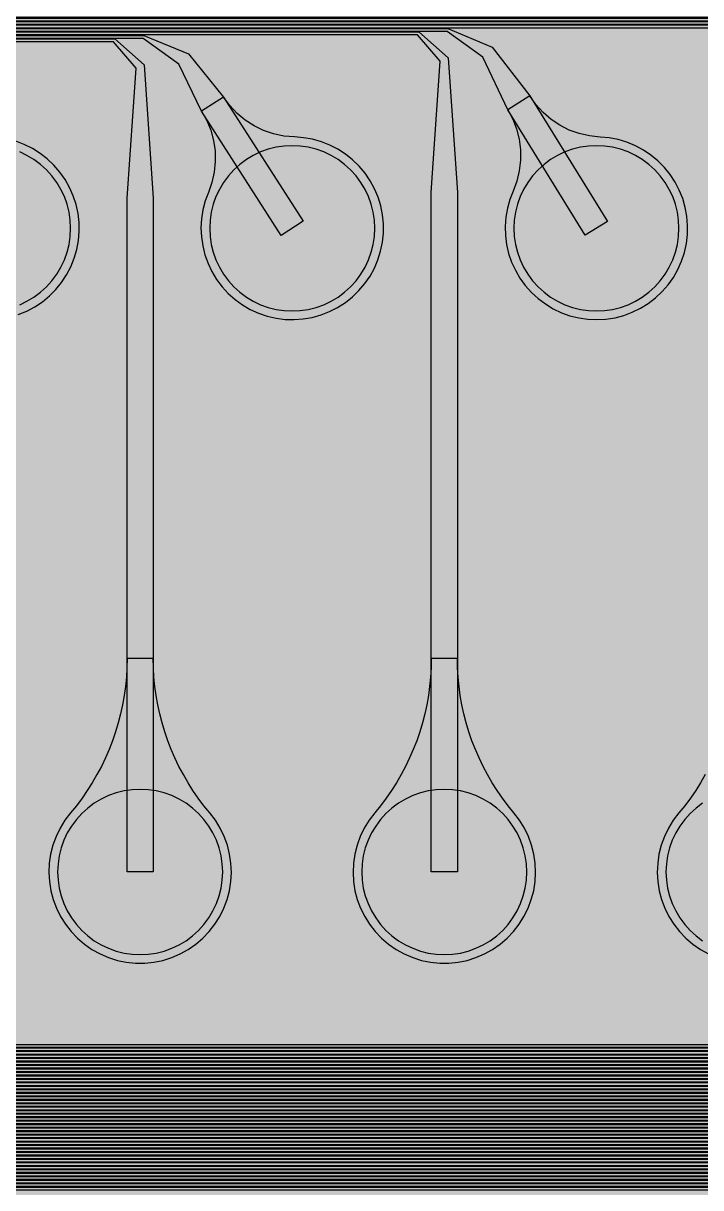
# Model space of a CAD drawing. Header units: metres. Extents: x -7231 to 10969, y -37556 to 1873.
# Drawn here: x -1178 to -398, y -33144 to -31805 of the extents above; entities that cross this region are included whole.
import ezdxf

# ---------------------------------------------------------------- set-up
doc = ezdxf.new("R2010")
doc.units = ezdxf.units.M
for name, color, linetype in [('Metal1', 4, 'CONTINUOUS'), ('Metal2', 3, 'CONTINUOUS'), ('Polyimide', 7, 'CONTINUOUS'), ('Polyimide_Negative', 5, 'CONTINUOUS')]:
    doc.layers.add(name, color=color, linetype=linetype)

msp = doc.modelspace()

# ---------------------------------------------------------------- hatches: boundary and pattern name
at = {"layer": 'Polyimide'}
msp.add_hatch(color=7, dxfattribs=at).paths.add_polyline_path([(4065.7, -468), (4066.7, -502), (4068.5, -536), (4071.4, -570), (4075.5, -604), (4081, -638), (4088, -672), (4096.5, -706), (4106.6, -740), (4118.3, -774), (4131.6, -808), (4146.5, -842), (4162.9, -876), (4180.7, -910), (4199.8, -944), (4220.2, -978), (4241.7, -1012), (4264.2, -1046), (4287.5, -1080), (4311.5, -1114), (4336, -1148), (4360.9, -1182), (4385.9, -1216), (4410.9, -1250), (4435.7, -1284), (4460.2, -1318), (4484.2, -1352), (4507.5, -1385.9), (4530, -1419.9), (4551.5, -1453.9), (4571.9, -1487.9), (4591.1, -1521.9), (4608.9, -1555.9), (4625.3, -1589.9), (4640.1, -1623.9), (4653.4, -1657.9), (4665.1, -1691.9), (4675.2, -1725.9), (4683.7, -1759.9), (4690.7, -1793.9), (4696.2, -1827.9), (4700.3, -1861.9), (4703.2, -1895.9), (4705.1, -1929.9), (4706.1, -1963.9), (4706.4, -1997.9), (4706.5, -2031.9), (4706.5, -4793), (4710, -4838.4), (4720.2, -4882.7), (4737.1, -4925), (4760.1, -4964.2), (4788.9, -4999.5), (4822.6, -5030), (4860.5, -5055.1), (4901.8, -5074.2), (4901.8, -5074.2), (4970.7, -5105.2), (5034.7, -5145.3), (5092.8, -5193.5), (5143.8, -5249.2), (5186.9, -5311.2), (5221.2, -5378.4), (5246.2, -5449.7), (5261.4, -5523.7), (5266.5, -5599), (5261.4, -5674.3), (5246.2, -5748.3), (5221.2, -5819.6), (5186.9, -5886.8), (5143.8, -5948.8), (5092.8, -6004.5), (5034.7, -6052.7), (4970.7, -6092.8), (4901.8, -6123.8), (4860.5, -6142.9), (4822.6, -6168), (4788.9, -6198.5), (4760.1, -6233.8), (4737.1, -6273), (4720.2, -6315.3), (4710, -6359.6), (4706.5, -6405), (4706.5, -9221.5), (4710, -9266.9), (4720.2, -9311.2), (4737.1, -9353.5), (4760.1, -9392.7), (4788.9, -9428), (4822.6, -9458.5), (4860.5, -9483.6), (4901.8, -9502.7), (4970.7, -9533.7), (5034.7, -9573.8), (5092.8, -9622), (5143.8, -9677.7), (5186.9, -9739.7), (5221.2, -9806.9), (5246.2, -9878.2), (5261.4, -9952.2), (5266.5, -10027.5), (5261.4, -10102.8), (5246.2, -10176.8), (5221.2, -10248.1), (5186.9, -10315.3), (5143.8, -10377.3), (5092.8, -10433), (5034.7, -10481.2), (4970.7, -10521.3), (4901.8, -10552.3), (4860.5, -10571.4), (4822.6, -10596.5), (4788.9, -10627), (4760.1, -10662.3), (4737.1, -10701.5), (4720.2, -10743.8), (4710, -10788.1), (4706.5, -10833.5), (4706.5, -13650), (4710, -13695.4), (4720.2, -13739.7), (4737.1, -13782), (4760.1, -13821.2), (4788.9, -13856.5), (4822.6, -13887), (4860.5, -13912.1), (4901.8, -13931.2), (4970.7, -13962.2), (5034.7, -14002.2), (5092.8, -14050.5), (5143.8, -14106.2), (5186.9, -14168.2), (5221.2, -14235.4), (5246.2, -14306.7), (5261.4, -14380.7), (5266.5, -14456), (5261.4, -14531.3), (5246.2, -14605.3), (5221.2, -14676.5), (5186.9, -14743.8), (5143.8, -14805.8), (5092.8, -14861.5), (5034.7, -14909.7), (4970.7, -14949.8), (4901.8, -14980.8), (4860.5, -14999.9), (4822.6, -15025), (4788.9, -15055.5), (4760.1, -15090.8), (4737.1, -15130), (4720.2, -15172.3), (4710, -15216.6), (4706.5, -15262), (4706.5, -15456), (4720.9, -15750), (4764.1, -16041.3), (4835.7, -16326.8), (4934.9, -16604), (5060.7, -16870.2), (5212.1, -17122.7), (5387.5, -17359.2), (5585.2, -17577.3), (5803.3, -17775), (6039.8, -17950.4), (6292.3, -18101.8), (6558.4, -18227.6), (6835.6, -18326.8), (7121.2, -18398.3), (7412.4, -18441.5), (7706.5, -18456), (9969, -18456), (10047.4, -18459.8), (10125.1, -18471.4), (10201.2, -18490.4), (10275.2, -18516.9), (10346.1, -18550.5), (10413.5, -18590.8), (10476.5, -18637.6), (10534.7, -18690.3), (10587.4, -18748.5), (10634.2, -18811.5), (10674.5, -18878.9), (10708.1, -18949.8), (10734.6, -19023.8), (10753.6, -19099.9), (10765.2, -19177.6), (10769, -19256), (10769, -20895.8), (10730.2, -20951.4), (10694.6, -21009.1), (10662.2, -21068.6), (10633.2, -21129.9), (10607.6, -21192.7), (10585.5, -21256.7), (10566.9, -21322), (10552, -21388.1), (10540.8, -21455), (10533.4, -21522.3), (10529.6, -21590), (10529.6, -21657.8), (10533.4, -21725.5), (10540.8, -21792.9), (10552, -21859.7), (10566.9, -21925.9), (10585.5, -21991.1), (10607.6, -22055.2), (10633.2, -22117.9), (10662.2, -22179.2), (10694.6, -22238.7), (10730.2, -22296.4), (10769, -22352), (10769, -32454.2), (10728.7, -32510.5), (10691.7, -32568.9), (10658, -32629.3), (10627.8, -32691.6), (10601.2, -32755.4), (10578.2, -32820.7), (10558.9, -32887.1), (10543.4, -32954.5), (10531.8, -33022.7), (10524, -33091.4), (10520.1, -33160.5), (10520.1, -33229.7), (10524, -33298.8), (10531.8, -33367.5), (10543.4, -33435.7), (10558.9, -33503.1), (10578.2, -33569.5), (10601.2, -33634.8), (10627.8, -33698.6), (10658, -33760.8), (10691.7, -33821.3), (10728.7, -33879.7), (10769, -33936), (10769, -36556), (10765.2, -36634.4), (10753.6, -36712.1), (10734.6, -36788.2), (10708.1, -36862.1), (10674.5, -36933.1), (10634.2, -37000.5), (10587.4, -37063.5), (10534.7, -37121.7), (10476.5, -37174.4), (10413.5, -37221.2), (10346.1, -37261.5), (10275.2, -37295.1), (10201.2, -37321.6), (10125.1, -37340.6), (10047.4, -37352.1), (9969, -37356), (-6231, -37356), (-6309.4, -37352.1), (-6387.1, -37340.6), (-6463.2, -37321.6), (-6537.2, -37295.1), (-6608.1, -37261.5), (-6675.5, -37221.2), (-6738.5, -37174.4), (-6796.7, -37121.7), (-6849.4, -37063.5), (-6896.2, -37000.5), (-6936.5, -36933.1), (-6970.1, -36862.1), (-6996.6, -36788.2), (-7015.6, -36712.1), (-7027.2, -36634.4), (-7031, -36556), (-7031, -33936), (-6990.7, -33879.8), (-6953.7, -33821.3), (-6920, -33760.9), (-6889.8, -33698.6), (-6863.2, -33634.8), (-6840.2, -33569.5), (-6820.9, -33503.1), (-6805.4, -33435.7), (-6793.7, -33367.5), (-6785.9, -33298.8), (-6782, -33229.7), (-6782, -33160.5), (-6785.9, -33091.4), (-6793.7, -33022.7), (-6805.4, -32954.5), (-6820.9, -32887.1), (-6840.2, -32820.6), (-6863.2, -32755.4), (-6889.8, -32691.5), (-6920, -32629.3), (-6953.7, -32568.9), (-6990.7, -32510.4), (-7031, -32454.2), (-7031, -22364.8), (-6990.7, -22308.6), (-6953.7, -22250.1), (-6920, -22189.7), (-6889.8, -22127.5), (-6863.2, -22063.6), (-6840.2, -21998.4), (-6820.9, -21931.9), (-6805.4, -21864.5), (-6793.7, -21796.3), (-6785.9, -21727.6), (-6782, -21658.5), (-6782, -21589.3), (-6785.9, -21520.3), (-6793.7, -21451.5), (-6805.4, -21383.3), (-6820.9, -21315.9), (-6840.2, -21249.5), (-6863.2, -21184.2), (-6889.8, -21120.4), (-6920, -21058.1), (-6953.7, -20997.7), (-6990.7, -20939.3), (-7031, -20883), (-7031, -19256), (-7027.2, -19177.6), (-7015.6, -19099.9), (-6996.6, -19023.8), (-6970.1, -18949.8), (-6936.5, -18878.9), (-6896.2, -18811.5), (-6849.4, -18748.5), (-6796.7, -18690.3), (-6738.5, -18637.6), (-6675.5, -18590.8), (-6608.1, -18550.5), (-6537.2, -18516.9), (-6463.2, -18490.4), (-6387.1, -18471.4), (-6309.4, -18459.8), (-6231, -18456), (-3968.5, -18456), (-3674.4, -18441.5), (-3383.2, -18398.3), (-3097.6, -18326.8), (-2820.4, -18227.6), (-2554.3, -18101.8), (-2301.8, -17950.4), (-2065.3, -17775), (-1847.2, -17577.3), (-1649.5, -17359.2), (-1474.1, -17122.7), (-1322.7, -16870.2), (-1196.9, -16604), (-1097.7, -16326.8), (-1026.1, -16041.3), (-982.9, -15750), (-968.5, -15456), (-968.5, -15262), (-972, -15216.6), (-982.2, -15172.3), (-999.1, -15130), (-1022.1, -15090.8), (-1050.9, -15055.5), (-1084.6, -15025), (-1122.5, -14999.9), (-1163.8, -14980.8), (-1232.7, -14949.8), (-1296.7, -14909.7), (-1354.8, -14861.5), (-1405.8, -14805.8), (-1448.9, -14743.8), (-1483.2, -14676.5), (-1508.2, -14605.3), (-1523.4, -14531.3), (-1528.5, -14456), (-1523.4, -14380.7), (-1508.2, -14306.7), (-1483.2, -14235.4), (-1448.9, -14168.2), (-1405.8, -14106.2), (-1354.8, -14050.5), (-1296.7, -14002.2), (-1232.7, -13962.2), (-1163.8, -13931.2), (-1122.5, -13912.1), (-1084.6, -13887), (-1050.9, -13856.5), (-1022.1, -13821.2), (-999.1, -13782), (-982.2, -13739.7), (-972, -13695.4), (-968.5, -13650), (-968.5, -12309.6), (-972, -12264.3), (-982.2, -12219.9), (-999.1, -12177.7), (-1022.1, -12138.5), (-1050.9, -12103.2), (-1084.6, -12072.6), (-1122.5, -12047.5), (-1163.8, -12028.5), (-1232.7, -11997.4), (-1296.7, -11957.4), (-1354.8, -11909.1), (-1405.8, -11853.5), (-1448.9, -11791.5), (-1483.2, -11724.2), (-1508.2, -11653), (-1523.4, -11579), (-1528.5, -11503.7), (-1523.4, -11428.3), (-1508.2, -11354.4), (-1483.2, -11283.1), (-1448.9, -11215.9), (-1405.8, -11153.8), (-1354.8, -11098.2), (-1296.7, -11049.9), (-1232.7, -11009.9), (-1163.8, -10978.8), (-1122.5, -10959.8), (-1084.6, -10934.7), (-1050.9, -10904.1), (-1022.1, -10868.9), (-999.1, -10829.6), (-982.2, -10787.4), (-972, -10743), (-968.5, -10697.7), (-968.5, -9357.3), (-972, -9311.9), (-982.2, -9267.6), (-999.1, -9225.4), (-1022.1, -9186.1), (-1050.9, -9150.8), (-1084.6, -9120.3), (-1122.5, -9095.2), (-1163.8, -9076.2), (-1163.8, -9076.2), (-1232.7, -9045.1), (-1296.7, -9005.1), (-1354.8, -8956.8), (-1405.8, -8901.1), (-1448.9, -8839.1), (-1483.2, -8771.9), (-1508.2, -8700.6), (-1523.4, -8626.7), (-1528.5, -8551.3), (-1523.4, -8476), (-1508.2, -8402), (-1483.2, -8330.8), (-1448.9, -8263.5), (-1405.8, -8201.5), (-1354.8, -8145.9), (-1296.7, -8097.6), (-1232.7, -8057.6), (-1163.8, -8026.5), (-1163.8, -8026.5), (-1122.5, -8007.4), (-1084.6, -7982.4), (-1050.9, -7951.8), (-1022.1, -7916.5), (-999.1, -7877.3), (-982.2, -7835), (-972, -7790.7), (-968.5, -7745.4), (-968.5, -6405), (-972, -6359.6), (-982.2, -6315.3), (-999.1, -6273), (-1022.1, -6233.8), (-1050.9, -6198.5), (-1084.6, -6168), (-1122.5, -6142.9), (-1163.8, -6123.8), (-1163.8, -6123.8), (-1232.7, -6092.8), (-1296.7, -6052.7), (-1354.8, -6004.5), (-1405.8, -5948.8), (-1448.9, -5886.8), (-1483.2, -5819.6), (-1508.2, -5748.3), (-1523.4, -5674.3), (-1528.5, -5599), (-1523.4, -5523.7), (-1508.2, -5449.7), (-1483.2, -5378.4), (-1448.9, -5311.2), (-1405.8, -5249.2), (-1354.8, -5193.5), (-1296.7, -5145.3), (-1232.7, -5105.2), (-1163.8, -5074.2), (-1163.8, -5074.2), (-1122.5, -5055.1), (-1084.6, -5030), (-1050.9, -4999.5), (-1022.1, -4964.2), (-999.1, -4925), (-982.2, -4882.7), (-972, -4838.4), (-968.5, -4793), (-968.5, -2031.9), (-968.4, -1997.9), (-968.1, -1963.9), (-967.1, -1929.9), (-965.2, -1895.9), (-962.2, -1861.9), (-958, -1827.9), (-952.4, -1793.9), (-945.3, -1759.9), (-936.6, -1725.9), (-926.4, -1691.9), (-914.4, -1657.9), (-900.9, -1623.9), (-885.7, -1589.9), (-869.1, -1555.9), (-850.9, -1521.9), (-831.4, -1487.9), (-810.6, -1453.9), (-788.7, -1419.9), (-765.8, -1385.9), (-742.1, -1352), (-717.6, -1318), (-692.7, -1284), (-667.4, -1250), (-641.9, -1216), (-616.4, -1182), (-591.1, -1148), (-566.1, -1114), (-541.7, -1080), (-517.9, -1046), (-495, -1012), (-473.1, -978), (-452.4, -944), (-432.8, -910), (-414.7, -876), (-398, -842), (-382.9, -808), (-369.3, -774), (-357.4, -740), (-347.1, -706), (-338.4, -672), (-331.3, -638), (-325.7, -604), (-321.5, -570), (-318.6, -536), (-316.7, -502), (-315.7, -468), (-315.3, -434), (-315.2, -400), (-315.2, 401), (-315.2, 451), (-315.2, 1644), (-270.2, 1644), (-270, 1637.1), (-269.4, 1630.3), (-268.2, 1623.5), (-266.7, 1616.8), (-264.7, 1610.2), (-262.3, 1603.8), (-259.4, 1597.6), (-256.2, 1591.5), (-252.6, 1585.7), (-248.6, 1580.1), (-244.2, 1574.8), (-239.5, 1569.8), (-234.5, 1565.1), (-229.2, 1560.7), (-223.6, 1556.7), (-217.8, 1553.1), (-211.7, 1549.8), (-205.4, 1547), (-199, 1544.6), (-192.4, 1542.6), (-185.7, 1541), (-179, 1539.9), (-172.1, 1539.2), (-165.2, 1539), (-158.4, 1539.2), (-151.5, 1539.9), (-144.8, 1541), (-138.1, 1542.6), (-131.5, 1544.6), (-125.1, 1547), (-118.8, 1549.8), (-112.8, 1553.1), (-106.9, 1556.7), (-101.3, 1560.7), (-96, 1565.1), (-91, 1569.8), (-86.3, 1574.8), (-81.9, 1580.1), (-77.9, 1585.7), (-74.3, 1591.5), (-71.1, 1597.6), (-68.2, 1603.8), (-65.8, 1610.2), (-63.8, 1616.8), (-62.3, 1623.5), (-61.1, 1630.3), (-60.5, 1637.1), (-60.2, 1644), (1853, 1644), (1853, 1573), (3815.2, 1573), (3815.5, 1579.5), (3816.1, 1586.1), (3817.2, 1592.5), (3818.7, 1598.9), (3820.6, 1605.1), (3822.9, 1611.3), (3825.6, 1617.2), (3828.6, 1623), (3832.1, 1628.6), (3835.9, 1633.9), (3840.1, 1638.9), (3844.5, 1643.7), (3849.3, 1648.2), (3854.4, 1652.3), (3859.7, 1656.1), (3865.2, 1659.6), (3871, 1662.7), (3877, 1665.4), (3883.1, 1667.7), (3889.4, 1669.6), (3895.7, 1671.1), (3902.2, 1672.1), (3908.7, 1672.8), (3915.2, 1673), (3921.8, 1672.8), (3928.3, 1672.1), (3934.8, 1671.1), (3941.1, 1669.6), (3947.4, 1667.7), (3953.5, 1665.4), (3959.5, 1662.7), (3965.2, 1659.6), (3970.8, 1656.1), (3976.1, 1652.3), (3981.2, 1648.2), (3986, 1643.7), (3990.4, 1638.9), (3994.6, 1633.9), (3998.4, 1628.6), (4001.9, 1623), (4004.9, 1617.2), (4007.6, 1611.3), (4009.9, 1605.1), (4011.8, 1598.9), (4013.3, 1592.5), (4014.4, 1586.1), (4015, 1579.5), (4015.2, 1573), (4065.2, 1573), (4065.2, 451), (4065.2, 401), (4065.2, -400), (4065.3, -434), (4065.7, -468)])

# ---------------------------------------------------------------- linework, layer by layer
at = {"layer": 'Metal1'}
for points in [[(1520.7, -19211.9), (1520.7, -33111.7), (1489.7, -33142.7), (-5874.2, -33142.7), (-5905.2, -33111.7), (-5905.2, -30808.3), (-5874.2, -30777.2), (-3872.8, -30777.2), (-3838.6, -30807), (-3828.5, -30947.5), (-3828.5, -31671), (-3858.5, -31671), (-3858.5, -30947.5), (-3848.4, -30811), (-3874.2, -30780.8), (-5872.8, -30780.8), (-5901.7, -30809.7), (-5901.7, -33110.3), (-5872.8, -33139.2), (1488.3, -33139.2), (1517.2, -33110.3), (1517.2, -19211.9)], [(1512.7, -19211.9), (1512.7, -33103.7), (1481.7, -33134.7), (-5866.2, -33134.7), (-5897.2, -33103.7), (-5897.2, -30816.3), (-5866.2, -30785.2), (-4222.8, -30785.2), (-4188.6, -30815), (-4178.5, -30953.9), (-4178.5, -31671), (-4208.5, -31671), (-4208.5, -30953.9), (-4198.4, -30819), (-4224.2, -30788.8), (-5864.8, -30788.8), (-5893.7, -30817.7), (-5893.7, -33102.3), (-5864.8, -33131.2), (1480.3, -33131.2), (1509.2, -33102.3), (1509.2, -19211.9)], [(1504.7, -19211.9), (1504.7, -33095.7), (1473.7, -33126.7), (-5858.2, -33126.7), (-5889.2, -33095.7), (-5889.2, -30824.3), (-5858.2, -30793.2), (-4572.8, -30793.2), (-4538.6, -30823), (-4528.5, -30960.3), (-4528.5, -31671), (-4558.5, -31671), (-4558.5, -30960.3), (-4548.4, -30827), (-4574.2, -30796.8), (-5856.8, -30796.8), (-5885.7, -30825.7), (-5885.7, -33094.3), (-5856.8, -33123.2), (1472.3, -33123.2), (1501.2, -33094.3), (1501.2, -19211.9)], [(1496.7, -19211.9), (1496.7, -33087.7), (1465.7, -33118.7), (-5850.2, -33118.7), (-5881.2, -33087.7), (-5881.2, -30832.3), (-5850.2, -30801.2), (-4922.8, -30801.2), (-4888.6, -30831), (-4878.5, -30966.7), (-4878.5, -31671), (-4908.5, -31671), (-4908.5, -30966.7), (-4898.4, -30835), (-4924.2, -30804.8), (-5848.8, -30804.8), (-5877.7, -30833.7), (-5877.7, -33086.3), (-5848.8, -33115.2), (1464.3, -33115.2), (1493.2, -33086.3), (1493.2, -19211.9)], [(1488.7, -19211.9), (1488.7, -33079.7), (1457.7, -33110.7), (-5842.2, -33110.7), (-5873.2, -33079.7), (-5873.2, -30840.3), (-5842.2, -30809.2), (-5272.8, -30809.2), (-5238.5, -30838.9), (-5228.5, -30973.1), (-5228.5, -31671), (-5258.5, -31671), (-5258.5, -30973.1), (-5248.5, -30843.1), (-5274.2, -30812.8), (-5840.8, -30812.8), (-5869.7, -30841.7), (-5869.7, -33078.3), (-5840.8, -33107.2), (1456.3, -33107.2), (1485.2, -33078.3), (1485.2, -19211.9)], [(1480.7, -19211.9), (1480.7, -33071.7), (1449.7, -33102.7), (-5834.2, -33102.7), (-5865.2, -33071.7), (-5865.2, -31830.3), (-5834.2, -31799.2), (-22.8, -31799.2), (11.1, -31829.1), (21.5, -31987.1), (21.5, -32781), (-8.5, -32781), (-8.5, -31987.1), (1.9, -31832.9), (-24.2, -31802.7), (-5832.8, -31802.7), (-5861.7, -31831.7), (-5861.7, -33070.3), (-5832.8, -33099.2), (1448.3, -33099.2), (1477.2, -33070.3), (1477.2, -19211.9)], [(1472.7, -19211.9), (1472.7, -33063.7), (1441.7, -33094.7), (-5826.2, -33094.7), (-5857.2, -33063.7), (-5857.2, -31838.3), (-5826.2, -31807.2), (-372.8, -31807.2), (-338.9, -31837.1), (-328.5, -31993.5), (-328.5, -32781), (-358.5, -32781), (-358.5, -31993.5), (-348.1, -31840.9), (-374.2, -31810.7), (-5824.8, -31810.7), (-5853.7, -31839.7), (-5853.7, -33062.3), (-5824.8, -33091.2), (1440.3, -33091.2), (1469.2, -33062.3), (1469.2, -19211.9)], [(1464.7, -19211.9), (1464.7, -33055.7), (1433.7, -33086.7), (-5818.2, -33086.7), (-5849.2, -33055.7), (-5849.2, -31846.3), (-5818.2, -31815.2), (-722.8, -31815.2), (-688.9, -31845.1), (-678.5, -31999.9), (-678.5, -32781), (-708.5, -32781), (-708.5, -31999.9), (-698.1, -31848.9), (-724.2, -31818.7), (-5816.8, -31818.7), (-5845.7, -31847.7), (-5845.7, -33054.3), (-5816.8, -33083.2), (1432.3, -33083.2), (1461.2, -33054.3), (1461.2, -19211.9)], [(1456.7, -19211.9), (1456.7, -33047.7), (1425.7, -33078.7), (-5810.2, -33078.7), (-5841.2, -33047.7), (-5841.2, -31854.3), (-5810.2, -31823.2), (-1072.8, -31823.2), (-1038.8, -31853.1), (-1028.5, -32006.3), (-1028.5, -32781), (-1058.5, -32781), (-1058.5, -32006.3), (-1048.2, -31856.9), (-1074.2, -31826.7), (-5808.8, -31826.7), (-5837.7, -31855.7), (-5837.7, -33046.3), (-5808.8, -33075.2), (1424.3, -33075.2), (1453.2, -33046.3), (1453.2, -19211.9)], [(1448.7, -19211.9), (1448.7, -33039.7), (1417.7, -33070.7), (-5802.2, -33070.7), (-5833.2, -33039.7), (-5833.2, -31862.3), (-5802.2, -31831.2), (-1422.8, -31831.2), (-1388.8, -31861.1), (-1378.5, -32012.7), (-1378.5, -32781), (-1408.5, -32781), (-1408.5, -32012.7), (-1398.2, -31864.9), (-1424.2, -31834.7), (-5800.8, -31834.7), (-5829.7, -31863.7), (-5829.7, -33038.3), (-5800.8, -33067.2), (1416.3, -33067.2), (1445.2, -33038.3), (1445.2, -19211.9)], [(1440.7, -19211.9), (1440.7, -33031.7), (1409.7, -33062.7), (-5794.2, -33062.7), (-5825.2, -33031.7), (-5825.2, -31870.3), (-5794.2, -31839.2), (-1772.8, -31839.2), (-1738.8, -31869.1), (-1728.5, -32019.1), (-1728.5, -32781), (-1758.5, -32781), (-1758.5, -32019.1), (-1748.2, -31872.9), (-1774.2, -31842.7), (-5792.8, -31842.7), (-5821.7, -31871.7), (-5821.7, -33030.3), (-5792.8, -33059.2), (1408.3, -33059.2), (1437.2, -33030.3), (1437.2, -19211.9)], [(1432.7, -19211.9), (1432.7, -33023.7), (1401.7, -33054.7), (-5786.2, -33054.7), (-5817.2, -33023.7), (-5817.2, -31878.3), (-5786.2, -31847.2), (-2122.8, -31847.2), (-2088.8, -31877), (-2078.5, -32025.5), (-2078.5, -32781), (-2108.5, -32781), (-2108.5, -32025.5), (-2098.2, -31881), (-2124.2, -31850.7), (-5784.8, -31850.7), (-5813.7, -31879.7), (-5813.7, -33022.3), (-5784.8, -33051.2), (1400.3, -33051.2), (1429.2, -33022.3), (1429.2, -19211.9)], [(1424.7, -19211.9), (1424.7, -33015.7), (1393.7, -33046.7), (-5778.2, -33046.7), (-5809.2, -33015.7), (-5809.2, -31886.3), (-5778.2, -31855.2), (-2472.8, -31855.2), (-2438.7, -31885), (-2428.5, -32031.9), (-2428.5, -32781), (-2458.5, -32781), (-2458.5, -32031.9), (-2448.3, -31889), (-2474.2, -31858.7), (-5776.8, -31858.7), (-5805.7, -31887.7), (-5805.7, -33014.3), (-5776.8, -33043.2), (1392.3, -33043.2), (1421.2, -33014.3), (1421.2, -19211.9)], [(1416.7, -19211.9), (1416.7, -33007.7), (1385.7, -33038.7), (-5770.2, -33038.7), (-5801.2, -33007.7), (-5801.2, -31894.3), (-5770.2, -31863.2), (-2822.8, -31863.2), (-2788.7, -31893), (-2778.5, -32038.3), (-2778.5, -32781), (-2808.5, -32781), (-2808.5, -32038.3), (-2798.3, -31897), (-2824.2, -31866.7), (-5768.8, -31866.7), (-5797.7, -31895.7), (-5797.7, -33006.3), (-5768.8, -33035.2), (1384.3, -33035.2), (1413.2, -33006.3), (1413.2, -19211.9)], [(1408.7, -19211.9), (1408.7, -32999.7), (1377.7, -33030.7), (-5762.2, -33030.7), (-5793.2, -32999.7), (-5793.2, -31902.3), (-5762.2, -31871.2), (-3172.8, -31871.2), (-3138.7, -31901), (-3128.5, -32044.7), (-3128.5, -32781), (-3158.5, -32781), (-3158.5, -32044.7), (-3148.3, -31905), (-3174.2, -31874.7), (-5760.8, -31874.7), (-5789.7, -31903.7), (-5789.7, -32998.3), (-5760.8, -33027.2), (1376.3, -33027.2), (1405.2, -32998.3), (1405.2, -19211.9)], [(1400.7, -19211.9), (1400.7, -32991.7), (1369.7, -33022.7), (-5754.2, -33022.7), (-5785.2, -32991.7), (-5785.2, -31910.3), (-5754.2, -31879.2), (-3522.8, -31879.2), (-3488.7, -31909), (-3478.5, -32051.1), (-3478.5, -32781), (-3508.5, -32781), (-3508.5, -32051.1), (-3498.3, -31913), (-3524.2, -31882.7), (-5752.8, -31882.7), (-5781.7, -31911.7), (-5781.7, -32990.3), (-5752.8, -33019.2), (1368.3, -33019.2), (1397.2, -32990.3), (1397.2, -19211.9)], [(1392.7, -19211.9), (1392.7, -32983.7), (1361.7, -33014.7), (-5746.2, -33014.7), (-5777.2, -32983.7), (-5777.2, -31918.3), (-5746.2, -31887.2), (-3872.8, -31887.2), (-3838.6, -31917), (-3828.5, -32057.5), (-3828.5, -32781), (-3858.5, -32781), (-3858.5, -32057.5), (-3848.4, -31921), (-3874.2, -31890.7), (-5744.8, -31890.7), (-5773.7, -31919.7), (-5773.7, -32982.3), (-5744.8, -33011.2), (1360.3, -33011.2), (1389.2, -32982.3), (1389.2, -19211.9)], [(1384.7, -19211.9), (1384.7, -32975.7), (1353.7, -33006.7), (-5738.2, -33006.7), (-5769.2, -32975.7), (-5769.2, -31926.3), (-5738.2, -31895.2), (-4222.8, -31895.2), (-4188.6, -31925), (-4178.5, -32063.9), (-4178.5, -32781), (-4208.5, -32781), (-4208.5, -32063.9), (-4198.4, -31929), (-4224.2, -31898.7), (-5736.8, -31898.7), (-5765.7, -31927.7), (-5765.7, -32974.3), (-5736.8, -33003.2), (1352.3, -33003.2), (1381.2, -32974.3), (1381.2, -19211.9)], [(1376.7, -19211.9), (1376.7, -32967.7), (1345.7, -32998.7), (-5730.2, -32998.7), (-5761.2, -32967.7), (-5761.2, -31934.3), (-5730.2, -31903.2), (-4572.8, -31903.2), (-4538.6, -31933), (-4528.5, -32070.3), (-4528.5, -32781), (-4558.5, -32781), (-4558.5, -32070.3), (-4548.4, -31937), (-4574.2, -31906.7), (-5728.8, -31906.7), (-5757.7, -31935.7), (-5757.7, -32966.3), (-5728.8, -32995.2), (1344.3, -32995.2), (1373.2, -32966.3), (1373.2, -19211.9)], [(1368.7, -19211.9), (1368.7, -32959.7), (1337.7, -32990.7), (-5722.2, -32990.7), (-5753.2, -32959.7), (-5753.2, -31942.3), (-5722.2, -31911.2), (-4922.8, -31911.2), (-4888.6, -31941), (-4878.5, -32076.7), (-4878.5, -32781), (-4908.5, -32781), (-4908.5, -32076.7), (-4898.4, -31945), (-4924.2, -31914.7), (-5720.8, -31914.7), (-5749.7, -31943.7), (-5749.7, -32958.3), (-5720.8, -32987.2), (1336.3, -32987.2), (1365.2, -32958.3), (1365.2, -19211.9)], [(1360.7, -19211.9), (1360.7, -32951.7), (1329.7, -32982.7), (-5714.2, -32982.7), (-5745.2, -32951.7), (-5745.2, -31950.3), (-5714.2, -31919.2), (-5272.8, -31919.2), (-5238.5, -31948.9), (-5228.5, -32083.1), (-5228.5, -32781), (-5258.5, -32781), (-5258.5, -32083.1), (-5248.5, -31953.1), (-5274.2, -31922.7), (-5712.8, -31922.7), (-5741.7, -31951.7), (-5741.7, -32950.3), (-5712.8, -32979.2), (1328.3, -32979.2), (1357.2, -32950.3), (1357.2, -19211.9)], [(-393.2, -32669.1), (-398.6, -32678.4), (-404.3, -32687.4), (-410.4, -32696.2), (-416.9, -32704.8), (-423.6, -32713.1), (-430.1, -32721.6), (-435.6, -32730.6), (-440.2, -32740.2), (-443.9, -32750.1), (-446.5, -32760.4), (-448, -32770.9), (-448.5, -32781.5), (-447.9, -32792.1), (-446.3, -32802.6), (-443.6, -32812.8), (-439.8, -32822.7), (-435.1, -32832.2), (-429.5, -32841.2), (-423, -32849.6), (-415.7, -32857.3), (-407.6, -32864.2), (-398.9, -32870.2), (-389.6, -32875.3)]]:
    msp.add_lwpolyline(points, dxfattribs=at)
for points in [[(-1058.5, -32535.4), (-1058.7, -32546.2), (-1059.3, -32556.9), (-1060.4, -32567.6), (-1061.8, -32578.2), (-1063.7, -32588.8), (-1066, -32599.3), (-1068.7, -32609.6), (-1071.8, -32619.9), (-1075.3, -32630.1), (-1079.2, -32640.1), (-1083.5, -32649.9), (-1088.1, -32659.6), (-1093.2, -32669.1), (-1098.6, -32678.4), (-1104.3, -32687.4), (-1110.4, -32696.2), (-1116.9, -32704.8), (-1123.6, -32713.1), (-1130.1, -32721.6), (-1135.6, -32730.6), (-1140.2, -32740.2), (-1143.9, -32750.1), (-1146.5, -32760.4), (-1148, -32770.9), (-1148.5, -32781.5), (-1147.9, -32792.1), (-1146.3, -32802.6), (-1143.6, -32812.8), (-1139.8, -32822.7), (-1135.1, -32832.2), (-1129.5, -32841.2), (-1123, -32849.6), (-1115.7, -32857.3), (-1107.6, -32864.2), (-1098.9, -32870.2), (-1089.6, -32875.3), (-1079.9, -32879.5), (-1069.7, -32882.7), (-1059.4, -32884.8), (-1048.8, -32885.9), (-1038.2, -32885.9), (-1027.6, -32884.8), (-1017.3, -32882.7), (-1007.1, -32879.5), (-997.4, -32875.3), (-988.1, -32870.2), (-979.4, -32864.2), (-971.3, -32857.3), (-964, -32849.6), (-957.5, -32841.2), (-951.9, -32832.2), (-947.2, -32822.7), (-943.4, -32812.8), (-940.7, -32802.6), (-939.1, -32792.1), (-938.5, -32781.5), (-939, -32770.9), (-940.5, -32760.4), (-943.1, -32750.1), (-946.8, -32740.2), (-951.4, -32730.6), (-956.9, -32721.6), (-963.4, -32713.1), (-970.1, -32704.8), (-976.6, -32696.2), (-982.7, -32687.4), (-988.4, -32678.4), (-993.8, -32669.1), (-998.9, -32659.6), (-1003.5, -32649.9), (-1007.8, -32640.1), (-1011.7, -32630.1), (-1015.2, -32619.9), (-1018.3, -32609.6), (-1021, -32599.3), (-1023.3, -32588.8), (-1025.2, -32578.2), (-1026.6, -32567.6), (-1027.7, -32556.9), (-1028.3, -32546.2), (-1028.5, -32535.4), (-1058.5, -32535.4)], [(-708.5, -32535.4), (-708.7, -32546.2), (-709.3, -32556.9), (-710.4, -32567.6), (-711.8, -32578.2), (-713.7, -32588.8), (-716, -32599.3), (-718.7, -32609.6), (-721.8, -32619.9), (-725.3, -32630.1), (-729.2, -32640.1), (-733.5, -32649.9), (-738.1, -32659.6), (-743.2, -32669.1), (-748.6, -32678.4), (-754.3, -32687.4), (-760.4, -32696.2), (-766.9, -32704.8), (-773.6, -32713.1), (-780.1, -32721.6), (-785.6, -32730.6), (-790.2, -32740.2), (-793.9, -32750.1), (-796.5, -32760.4), (-798, -32770.9), (-798.5, -32781.5), (-797.9, -32792.1), (-796.3, -32802.6), (-793.6, -32812.8), (-789.8, -32822.7), (-785.1, -32832.2), (-779.5, -32841.2), (-773, -32849.6), (-765.7, -32857.3), (-757.6, -32864.2), (-748.9, -32870.2), (-739.6, -32875.3), (-729.9, -32879.5), (-719.7, -32882.7), (-709.4, -32884.8), (-698.8, -32885.9), (-688.2, -32885.9), (-677.6, -32884.8), (-667.3, -32882.7), (-657.1, -32879.5), (-647.4, -32875.3), (-638.1, -32870.2), (-629.4, -32864.2), (-621.3, -32857.3), (-614, -32849.6), (-607.5, -32841.2), (-601.9, -32832.2), (-597.2, -32822.7), (-593.4, -32812.8), (-590.7, -32802.6), (-589.1, -32792.1), (-588.5, -32781.5), (-589, -32770.9), (-590.5, -32760.4), (-593.1, -32750.1), (-596.8, -32740.2), (-601.4, -32730.6), (-606.9, -32721.6), (-613.4, -32713.1), (-620.1, -32704.8), (-626.6, -32696.2), (-632.7, -32687.4), (-638.4, -32678.4), (-643.8, -32669.1), (-648.9, -32659.6), (-653.5, -32649.9), (-657.8, -32640.1), (-661.7, -32630.1), (-665.2, -32619.9), (-668.3, -32609.6), (-671, -32599.3), (-673.3, -32588.8), (-675.2, -32578.2), (-676.6, -32567.6), (-677.7, -32556.9), (-678.3, -32546.2), (-678.5, -32535.4), (-708.5, -32535.4)]]:
    msp.add_lwpolyline(points, close=True, dxfattribs=at)
at = {"layer": 'Metal2'}
for points in [[(1524.7, -19211.9), (1524.7, -33115.7), (1493.7, -33146.7), (-5878.2, -33146.7), (-5909.2, -33115.7), (-5909.2, -30804.3), (-5878.2, -30773.2), (-3854.2, -30773.2), (-3796.8, -30786.6), (-3777.9, -30800.4), (-3657.9, -30920.4), (-3679.1, -30941.6), (-3799.1, -30821.6), (-3809.7, -30805.9), (-3854.8, -30776.8), (-5876.8, -30776.8), (-5905.7, -30805.7), (-5905.7, -33114.3), (-5876.8, -33143.2), (1492.3, -33143.2), (1521.2, -33114.3), (1521.2, -19211.9)], [(1516.7, -19211.9), (1516.7, -33107.7), (1485.7, -33138.7), (-5870.2, -33138.7), (-5901.2, -33107.7), (-5901.2, -30812.3), (-5870.2, -30781.2), (-4196.2, -30781.2), (-4137.9, -30793.2), (-4127.9, -30800.4), (-4007.9, -30920.4), (-4029.1, -30941.6), (-4149.1, -30821.6), (-4152.7, -30815.3), (-4196.8, -30784.8), (-5868.8, -30784.8), (-5897.7, -30813.7), (-5897.7, -33106.3), (-5868.8, -33135.2), (1484.3, -33135.2), (1513.2, -33106.3), (1513.2, -19211.9)], [(1508.7, -19211.9), (1508.7, -33099.7), (1477.7, -33130.7), (-5862.2, -33130.7), (-5893.2, -33099.7), (-5893.2, -30820.3), (-5862.2, -30789.2), (-4538.2, -30789.2), (-4478.8, -30799.5), (-4357.9, -30920.4), (-4379.1, -30941.6), (-4495.8, -30824.9), (-4538.8, -30792.8), (-5860.8, -30792.8), (-5889.7, -30821.7), (-5889.7, -33098.3), (-5860.8, -33127.2), (1476.3, -33127.2), (1505.2, -33098.3), (1505.2, -19211.9)], [(1500.7, -19211.9), (1500.7, -33091.7), (1469.7, -33122.7), (-5854.2, -33122.7), (-5885.2, -33091.7), (-5885.2, -30828.3), (-5854.2, -30797.2), (-4880.2, -30797.2), (-4820.8, -30807.5), (-4707.9, -30920.4), (-4729.1, -30941.6), (-4837.8, -30832.9), (-4880.8, -30800.8), (-5852.8, -30800.8), (-5881.7, -30829.7), (-5881.7, -33090.3), (-5852.8, -33119.2), (1468.3, -33119.2), (1497.2, -33090.3), (1497.2, -19211.9)], [(1492.7, -19211.9), (1492.7, -33083.7), (1461.7, -33114.7), (-5846.2, -33114.7), (-5877.2, -33083.7), (-5877.2, -30836.3), (-5846.2, -30805.2), (-5222.2, -30805.2), (-5162.8, -30815.5), (-5057.9, -30920.4), (-5079.1, -30941.6), (-5179.8, -30840.9), (-5222.8, -30808.8), (-5844.8, -30808.8), (-5873.7, -30837.7), (-5873.7, -33082.3), (-5844.8, -33111.2), (1460.3, -33111.2), (1489.2, -33082.3), (1489.2, -19211.9)], [(1484.7, -19211.9), (1484.7, -33075.7), (1453.7, -33106.7), (-5838.2, -33106.7), (-5869.2, -33075.7), (-5869.2, -31826.3), (-5838.2, -31795.2), (10.8, -31795.2), (60.3, -31817.9), (109.5, -31886.6), (194.5, -32033.5), (168.5, -32048.5), (83.5, -31901.6), (50.3, -31828), (9.8, -31798.7), (-5836.8, -31798.7), (-5865.7, -31827.7), (-5865.7, -33074.3), (-5836.8, -33103.2), (1452.3, -33103.2), (1481.2, -33074.3), (1481.2, -19211.9)], [(1476.7, -19211.9), (1476.7, -33067.7), (1445.7, -33098.7), (-5830.2, -33098.7), (-5861.2, -33067.7), (-5861.2, -31834.3), (-5830.2, -31803.2), (-339.3, -31803.2), (-289.1, -31825.4), (-242.8, -31887.7), (-155.6, -32033.3), (-181.4, -32048.7), (-268.5, -31903.1), (-299.5, -31836.1), (-340.2, -31806.7), (-5828.8, -31806.7), (-5857.7, -31835.7), (-5857.7, -33066.3), (-5828.8, -33095.2), (1444.3, -33095.2), (1473.2, -33066.3), (1473.2, -19211.9)], [(1468.7, -19211.9), (1468.7, -33059.7), (1437.7, -33090.7), (-5822.2, -33090.7), (-5853.2, -33059.7), (-5853.2, -31842.3), (-5822.2, -31811.2), (-689.3, -31811.2), (-638.6, -31832.9), (-595.1, -31888.8), (-505.7, -32033.1), (-531.3, -32048.9), (-620.6, -31904.6), (-649.3, -31844.1), (-690.2, -31814.7), (-5820.8, -31814.7), (-5849.7, -31843.7), (-5849.7, -33058.3), (-5820.8, -33087.2), (1436.3, -33087.2), (1465.2, -33058.3), (1465.2, -19211.9)], [(1460.7, -19211.9), (1460.7, -33051.7), (1429.7, -33082.7), (-5814.2, -33082.7), (-5845.2, -33051.7), (-5845.2, -31850.3), (-5814.2, -31819.2), (-1039.3, -31819.2), (-988, -31840.3), (-947.5, -31890.1), (-855.9, -32032.9), (-881.1, -32049.1), (-972.8, -31906.3), (-999, -31852.2), (-1040.2, -31822.7), (-5812.8, -31822.7), (-5841.7, -31851.7), (-5841.7, -33050.3), (-5812.8, -33079.2), (1428.3, -33079.2), (1457.2, -33050.3), (1457.2, -19211.9)], [(1452.7, -19211.9), (1452.7, -33043.7), (1421.7, -33074.7), (-5806.2, -33074.7), (-5837.2, -33043.7), (-5837.2, -31858.3), (-5806.2, -31827.2), (-1389.3, -31827.2), (-1337.4, -31847.7), (-1300.1, -31891.4), (-1206, -32032.7), (-1231, -32049.3), (-1325.1, -31908.1), (-1348.8, -31860.3), (-1390.2, -31830.7), (-5804.8, -31830.7), (-5833.7, -31859.7), (-5833.7, -33042.3), (-5804.8, -33071.2), (1420.3, -33071.2), (1449.2, -33042.3), (1449.2, -19211.9)], [(1444.7, -19211.9), (1444.7, -33035.7), (1413.7, -33066.7), (-5798.2, -33066.7), (-5829.2, -33035.7), (-5829.2, -31866.3), (-5798.2, -31835.2), (-1739.3, -31835.2), (-1686.7, -31855), (-1652.8, -31892.9), (-1556.2, -32032.5), (-1580.8, -32049.5), (-1677.4, -31910), (-1698.6, -31868.4), (-1740.1, -31838.7), (-5796.8, -31838.7), (-5825.7, -31867.7), (-5825.7, -33034.3), (-5796.8, -33063.2), (1412.3, -33063.2), (1441.2, -33034.3), (1441.2, -19211.9)], [(1436.7, -19211.9), (1436.7, -33027.7), (1405.7, -33058.7), (-5790.2, -33058.7), (-5821.2, -33027.7), (-5821.2, -31874.3), (-5790.2, -31843.2), (-2089.3, -31843.2), (-2036, -31862.2), (-2005.5, -31894.5), (-1906.3, -32032.2), (-1930.7, -32049.8), (-2029.9, -31912.1), (-2048.3, -31876.5), (-2090.1, -31846.7), (-5788.8, -31846.7), (-5817.7, -31875.7), (-5817.7, -33026.3), (-5788.8, -33055.2), (1404.3, -33055.2), (1433.2, -33026.3), (1433.2, -19211.9)], [(1428.7, -19211.9), (1428.7, -33019.7), (1397.7, -33050.7), (-5782.2, -33050.7), (-5813.2, -33019.7), (-5813.2, -31882.3), (-5782.2, -31851.2), (-2439.3, -31851.2), (-2385.3, -31869.3), (-2358.4, -31896.3), (-2256.5, -32032), (-2280.5, -32050), (-2382.4, -31914.3), (-2398.1, -31884.7), (-2440.1, -31854.7), (-5780.8, -31854.7), (-5809.7, -31883.7), (-5809.7, -33018.3), (-5780.8, -33047.2), (1396.3, -33047.2), (1425.2, -33018.3), (1425.2, -19211.9)], [(1420.7, -19211.9), (1420.7, -33011.7), (1389.7, -33042.7), (-5774.2, -33042.7), (-5805.2, -33011.7), (-5805.2, -31890.3), (-5774.2, -31859.2), (-2789.3, -31859.2), (-2734.5, -31876.3), (-2711.4, -31898.2), (-2606.7, -32031.7), (-2630.3, -32050.3), (-2735.1, -31916.7), (-2747.9, -31892.9), (-2790.1, -31862.7), (-5772.8, -31862.7), (-5801.7, -31891.7), (-5801.7, -33010.3), (-5772.8, -33039.2), (1388.3, -33039.2), (1417.2, -33010.3), (1417.2, -19211.9)], [(1412.7, -19211.9), (1412.7, -33003.7), (1381.7, -33034.7), (-5766.2, -33034.7), (-5797.2, -33003.7), (-5797.2, -31898.3), (-5766.2, -31867.2), (-3170.2, -31867.2), (-3114.1, -31882.4), (-3077.9, -31910.4), (-2957.9, -32030.4), (-2979.1, -32051.6), (-3099.1, -31931.6), (-3124.5, -31898), (-3170.8, -31870.7), (-5764.8, -31870.7), (-5793.7, -31899.7), (-5793.7, -33002.3), (-5764.8, -33031.2), (1380.3, -33031.2), (1409.2, -33002.3), (1409.2, -19211.9)], [(1404.7, -19211.9), (1404.7, -32995.7), (1373.7, -33026.7), (-5758.2, -33026.7), (-5789.2, -32995.7), (-5789.2, -31906.3), (-5758.2, -31875.2), (-3512.2, -31875.2), (-3455.5, -31889.6), (-3427.9, -31910.4), (-3307.9, -32030.4), (-3329.1, -32051.6), (-3449.1, -31931.6), (-3467, -31906.8), (-3512.8, -31878.7), (-5756.8, -31878.7), (-5785.7, -31907.7), (-5785.7, -32994.3), (-5756.8, -33023.2), (1372.3, -33023.2), (1401.2, -32994.3), (1401.2, -19211.9)], [(1396.7, -19211.9), (1396.7, -32987.7), (1365.7, -33018.7), (-5750.2, -33018.7), (-5781.2, -32987.7), (-5781.2, -31914.3), (-5750.2, -31883.2), (-3854.2, -31883.2), (-3796.8, -31896.6), (-3777.9, -31910.4), (-3657.9, -32030.4), (-3679.1, -32051.6), (-3799.1, -31931.6), (-3809.7, -31915.9), (-3854.8, -31886.7), (-5748.8, -31886.7), (-5777.7, -31915.7), (-5777.7, -32986.3), (-5748.8, -33015.2), (1364.3, -33015.2), (1393.2, -32986.3), (1393.2, -19211.9)], [(1388.7, -19211.9), (1388.7, -32979.7), (1357.7, -33010.7), (-5742.2, -33010.7), (-5773.2, -32979.7), (-5773.2, -31922.3), (-5742.2, -31891.2), (-4196.2, -31891.2), (-4137.9, -31903.2), (-4127.9, -31910.4), (-4007.9, -32030.4), (-4029.1, -32051.6), (-4149.1, -31931.6), (-4152.7, -31925.3), (-4196.8, -31894.7), (-5740.8, -31894.7), (-5769.7, -31923.7), (-5769.7, -32978.3), (-5740.8, -33007.2), (1356.3, -33007.2), (1385.2, -32978.3), (1385.2, -19211.9)], [(1380.7, -19211.9), (1380.7, -32971.7), (1349.7, -33002.7), (-5734.2, -33002.7), (-5765.2, -32971.7), (-5765.2, -31930.3), (-5734.2, -31899.2), (-4538.2, -31899.2), (-4478.8, -31909.5), (-4357.9, -32030.4), (-4379.1, -32051.6), (-4495.8, -31934.9), (-4538.8, -31902.7), (-5732.8, -31902.7), (-5761.7, -31931.7), (-5761.7, -32970.3), (-5732.8, -32999.2), (1348.3, -32999.2), (1377.2, -32970.3), (1377.2, -19211.9)], [(1372.7, -19211.9), (1372.7, -32963.7), (1341.7, -32994.7), (-5726.2, -32994.7), (-5757.2, -32963.7), (-5757.2, -31938.3), (-5726.2, -31907.2), (-4880.2, -31907.2), (-4820.8, -31917.5), (-4707.9, -32030.4), (-4729.1, -32051.6), (-4837.8, -31942.9), (-4880.8, -31910.7), (-5724.8, -31910.7), (-5753.7, -31939.7), (-5753.7, -32962.3), (-5724.8, -32991.2), (1340.3, -32991.2), (1369.2, -32962.3), (1369.2, -19211.9)], [(1364.7, -19211.9), (1364.7, -32955.7), (1333.7, -32986.7), (-5718.2, -32986.7), (-5749.2, -32955.7), (-5749.2, -31946.3), (-5718.2, -31915.2), (-5222.2, -31915.2), (-5162.8, -31925.5), (-5057.9, -32030.4), (-5079.1, -32051.6), (-5179.8, -31950.9), (-5222.8, -31918.7), (-5716.8, -31918.7), (-5745.7, -31947.7), (-5745.7, -32954.3), (-5716.8, -32983.2), (1332.3, -32983.2), (1361.2, -32954.3), (1361.2, -19211.9)], [(-1183.7, -32140.1), (-1174, -32136.1), (-1164.7, -32131.2), (-1156, -32125.4), (-1147.9, -32118.7), (-1140.5, -32111.3), (-1133.9, -32103.2), (-1128.1, -32094.4), (-1123.2, -32085.2), (-1119.3, -32075.4), (-1116.4, -32065.4), (-1114.4, -32055.1), (-1113.6, -32044.6), (-1113.7, -32034.2), (-1114.9, -32023.8), (-1117.2, -32013.5), (-1120.4, -32003.5), (-1124.6, -31994), (-1129.8, -31984.8), (-1135.8, -31976.3), (-1142.7, -31968.4), (-1150.3, -31961.2), (-1158.6, -31954.8), (-1167.5, -31949.2), (-1176.9, -31944.6), (-1186.7, -31940.9)]]:
    msp.add_lwpolyline(points, dxfattribs=at)
for points in [[(-620.6, -31904.6), (-614.8, -31915.4), (-610.4, -31926.7), (-607.4, -31938.5), (-605.8, -31950.6), (-605.8, -31962.8), (-607.2, -31974.9), (-610.1, -31986.7), (-614.3, -31998.1), (-618.1, -32007.9), (-620.9, -32018), (-622.7, -32028.3), (-623.5, -32038.8), (-623.2, -32049.2), (-621.8, -32059.6), (-619.5, -32069.8), (-616.1, -32079.8), (-611.7, -32089.3), (-606.5, -32098.3), (-600.3, -32106.8), (-593.3, -32114.7), (-585.6, -32121.7), (-577.2, -32128), (-568.3, -32133.5), (-558.8, -32138), (-548.9, -32141.5), (-538.8, -32144), (-528.4, -32145.5), (-517.9, -32146), (-507.5, -32145.4), (-497.1, -32143.8), (-487, -32141.2), (-477.2, -32137.5), (-467.7, -32132.9), (-458.8, -32127.4), (-450.5, -32121), (-442.9, -32113.8), (-436, -32105.9), (-429.9, -32097.4), (-424.7, -32088.3), (-420.5, -32078.7), (-417.2, -32068.7), (-415, -32058.5), (-413.7, -32048.1), (-413.6, -32037.6), (-414.4, -32027.2), (-416.3, -32016.9), (-419.2, -32006.8), (-423.1, -31997.1), (-428, -31987.8), (-433.7, -31979), (-440.3, -31970.9), (-447.7, -31963.5), (-455.8, -31956.8), (-464.5, -31951), (-473.7, -31946), (-483.4, -31942), (-493.5, -31939), (-503.8, -31937), (-514.2, -31936.1), (-526.3, -31934.8), (-538.2, -31932.1), (-549.7, -31928), (-560.5, -31922.5), (-570.7, -31915.7), (-579.9, -31907.8), (-588.1, -31898.8), (-595.1, -31888.8), (-620.6, -31904.6)], [(-972.8, -31906.3), (-966.8, -31916.9), (-962.2, -31928.2), (-959, -31940), (-957.3, -31952), (-957, -31964.2), (-958.2, -31976.3), (-960.9, -31988.2), (-965, -31999.7), (-968.7, -32009.5), (-971.3, -32019.6), (-972.9, -32030), (-973.5, -32040.5), (-973, -32050.9), (-971.5, -32061.3), (-969, -32071.5), (-965.4, -32081.3), (-960.9, -32090.8), (-955.5, -32099.8), (-949.2, -32108.1), (-942.1, -32115.8), (-934.3, -32122.8), (-925.8, -32129), (-916.8, -32134.2), (-907.2, -32138.6), (-897.3, -32142), (-887.1, -32144.3), (-876.7, -32145.7), (-866.2, -32146), (-855.8, -32145.2), (-845.5, -32143.4), (-835.4, -32140.6), (-825.6, -32136.8), (-816.3, -32132.1), (-807.4, -32126.4), (-799.2, -32119.9), (-791.7, -32112.6), (-785, -32104.6), (-779, -32096), (-774, -32086.8), (-769.9, -32077.1), (-766.8, -32067.1), (-764.7, -32056.8), (-763.6, -32046.4), (-763.6, -32035.9), (-764.6, -32025.5), (-766.7, -32015.2), (-769.8, -32005.2), (-773.8, -31995.6), (-778.8, -31986.3), (-784.7, -31977.7), (-791.5, -31969.6), (-799, -31962.3), (-807.2, -31955.8), (-816, -31950.1), (-825.3, -31945.3), (-835, -31941.5), (-845.1, -31938.6), (-855.4, -31936.8), (-865.9, -31936), (-878, -31935), (-889.9, -31932.5), (-901.5, -31928.5), (-912.4, -31923.2), (-922.7, -31916.6), (-932, -31908.8), (-940.4, -31899.9), (-947.5, -31890.1), (-972.8, -31906.3)]]:
    msp.add_lwpolyline(points, close=True, dxfattribs=at)
at = {"layer": 'Polyimide_Negative'}
for points in [[(-1182.1, -32128.8), (-1173.7, -32124.8), (-1165.7, -32120), (-1158.2, -32114.4), (-1151.3, -32108.2), (-1145.1, -32101.3), (-1139.5, -32093.8), (-1134.7, -32085.8), (-1130.7, -32077.4), (-1127.6, -32068.6), (-1125.3, -32059.5), (-1124, -32050.3), (-1123.5, -32041), (-1123.5, -32041), (-1124, -32031.7), (-1125.3, -32022.5), (-1127.6, -32013.4), (-1130.7, -32004.6), (-1134.7, -31996.2), (-1139.5, -31988.2), (-1145.1, -31980.7), (-1151.3, -31973.8), (-1158.2, -31967.6), (-1165.7, -31962), (-1173.7, -31957.2), (-1182.1, -31953.2)], [(-396.3, -32702), (-403.8, -32707.6), (-410.7, -32713.8), (-416.9, -32720.7), (-422.5, -32728.2), (-427.3, -32736.2), (-431.3, -32744.6), (-434.4, -32753.4), (-436.7, -32762.5), (-438, -32771.7), (-438.5, -32781), (-438, -32790.3), (-436.7, -32799.5), (-434.4, -32808.6), (-431.3, -32817.4), (-427.3, -32825.8), (-422.5, -32833.8), (-416.9, -32841.3), (-410.7, -32848.2), (-403.8, -32854.4), (-396.3, -32860)]]:
    msp.add_lwpolyline(points, dxfattribs=at)
for points in [[(-773.5, -32041), (-774, -32031.7), (-775.3, -32022.5), (-777.6, -32013.4), (-780.7, -32004.6), (-784.7, -31996.2), (-789.5, -31988.2), (-795.1, -31980.7), (-801.3, -31973.8), (-808.2, -31967.6), (-815.7, -31962), (-823.7, -31957.2), (-832.1, -31953.2), (-840.9, -31950.1), (-850, -31947.8), (-859.2, -31946.5), (-868.5, -31946), (-877.8, -31946.5), (-887, -31947.8), (-896.1, -31950.1), (-904.9, -31953.2), (-913.3, -31957.2), (-921.3, -31962), (-928.8, -31967.6), (-935.7, -31973.8), (-941.9, -31980.7), (-947.5, -31988.2), (-952.3, -31996.2), (-956.3, -32004.6), (-959.4, -32013.4), (-961.7, -32022.5), (-963, -32031.7), (-963.5, -32041), (-963, -32050.3), (-961.7, -32059.5), (-959.4, -32068.6), (-956.3, -32077.4), (-952.3, -32085.8), (-947.5, -32093.8), (-941.9, -32101.3), (-935.7, -32108.2), (-928.8, -32114.4), (-921.3, -32120), (-913.3, -32124.8), (-904.9, -32128.8), (-896.1, -32131.9), (-887, -32134.2), (-877.8, -32135.5), (-868.5, -32136), (-859.2, -32135.5), (-850, -32134.2), (-840.9, -32131.9), (-832.1, -32128.8), (-823.7, -32124.8), (-815.7, -32120), (-808.2, -32114.4), (-801.3, -32108.2), (-795.1, -32101.3), (-789.5, -32093.8), (-784.7, -32085.8), (-780.7, -32077.4), (-777.6, -32068.6), (-775.3, -32059.5), (-774, -32050.3), (-773.5, -32041)], [(-423.5, -32041), (-424, -32031.7), (-425.3, -32022.5), (-427.6, -32013.4), (-430.7, -32004.6), (-434.7, -31996.2), (-439.5, -31988.2), (-445.1, -31980.7), (-451.3, -31973.8), (-458.2, -31967.6), (-465.7, -31962), (-473.7, -31957.2), (-482.1, -31953.2), (-490.9, -31950.1), (-500, -31947.8), (-509.2, -31946.5), (-518.5, -31946), (-527.8, -31946.5), (-537, -31947.8), (-546.1, -31950.1), (-554.9, -31953.2), (-563.3, -31957.2), (-571.3, -31962), (-578.8, -31967.6), (-585.7, -31973.8), (-591.9, -31980.7), (-597.5, -31988.2), (-602.3, -31996.2), (-606.3, -32004.6), (-609.4, -32013.4), (-611.7, -32022.5), (-613, -32031.7), (-613.5, -32041), (-613, -32050.3), (-611.7, -32059.5), (-609.4, -32068.6), (-606.3, -32077.4), (-602.3, -32085.8), (-597.5, -32093.8), (-591.9, -32101.3), (-585.7, -32108.2), (-578.8, -32114.4), (-571.3, -32120), (-563.3, -32124.8), (-554.9, -32128.8), (-546.1, -32131.9), (-537, -32134.2), (-527.8, -32135.5), (-518.5, -32136), (-509.2, -32135.5), (-500, -32134.2), (-490.9, -32131.9), (-482.1, -32128.8), (-473.7, -32124.8), (-465.7, -32120), (-458.2, -32114.4), (-451.3, -32108.2), (-445.1, -32101.3), (-439.5, -32093.8), (-434.7, -32085.8), (-430.7, -32077.4), (-427.6, -32068.6), (-425.3, -32059.5), (-424, -32050.3), (-423.5, -32041)], [(-948.5, -32781), (-949, -32771.7), (-950.3, -32762.5), (-952.6, -32753.4), (-955.7, -32744.6), (-959.7, -32736.2), (-964.5, -32728.2), (-970.1, -32720.7), (-976.3, -32713.8), (-983.2, -32707.6), (-990.7, -32702), (-998.7, -32697.2), (-1007.1, -32693.2), (-1015.9, -32690.1), (-1025, -32687.8), (-1034.2, -32686.5), (-1043.5, -32686), (-1052.8, -32686.5), (-1062, -32687.8), (-1071.1, -32690.1), (-1079.9, -32693.2), (-1088.3, -32697.2), (-1096.3, -32702), (-1103.8, -32707.6), (-1110.7, -32713.8), (-1116.9, -32720.7), (-1122.5, -32728.2), (-1127.3, -32736.2), (-1131.3, -32744.6), (-1134.4, -32753.4), (-1136.7, -32762.5), (-1138, -32771.7), (-1138.5, -32781), (-1138, -32790.3), (-1136.7, -32799.5), (-1134.4, -32808.6), (-1131.3, -32817.4), (-1127.3, -32825.8), (-1122.5, -32833.8), (-1116.9, -32841.3), (-1110.7, -32848.2), (-1103.8, -32854.4), (-1096.3, -32860), (-1088.3, -32864.8), (-1079.9, -32868.8), (-1071.1, -32871.9), (-1062, -32874.2), (-1052.8, -32875.5), (-1043.5, -32876), (-1034.2, -32875.5), (-1025, -32874.2), (-1015.9, -32871.9), (-1007.1, -32868.8), (-998.7, -32864.8), (-990.7, -32860), (-983.2, -32854.4), (-976.3, -32848.2), (-970.1, -32841.3), (-964.5, -32833.8), (-959.7, -32825.8), (-955.7, -32817.4), (-952.6, -32808.6), (-950.3, -32799.5), (-949, -32790.3), (-948.5, -32781)], [(-598.5, -32781), (-599, -32771.7), (-600.3, -32762.5), (-602.6, -32753.4), (-605.7, -32744.6), (-609.7, -32736.2), (-614.5, -32728.2), (-620.1, -32720.7), (-626.3, -32713.8), (-633.2, -32707.6), (-640.7, -32702), (-648.7, -32697.2), (-657.1, -32693.2), (-665.9, -32690.1), (-675, -32687.8), (-684.2, -32686.5), (-693.5, -32686), (-702.8, -32686.5), (-712, -32687.8), (-721.1, -32690.1), (-729.9, -32693.2), (-738.3, -32697.2), (-746.3, -32702), (-753.8, -32707.6), (-760.7, -32713.8), (-766.9, -32720.7), (-772.5, -32728.2), (-777.3, -32736.2), (-781.3, -32744.6), (-784.4, -32753.4), (-786.7, -32762.5), (-788, -32771.7), (-788.5, -32781), (-788, -32790.3), (-786.7, -32799.5), (-784.4, -32808.6), (-781.3, -32817.4), (-777.3, -32825.8), (-772.5, -32833.8), (-766.9, -32841.3), (-760.7, -32848.2), (-753.8, -32854.4), (-746.3, -32860), (-738.3, -32864.8), (-729.9, -32868.8), (-721.1, -32871.9), (-712, -32874.2), (-702.8, -32875.5), (-693.5, -32876), (-684.2, -32875.5), (-675, -32874.2), (-665.9, -32871.9), (-657.1, -32868.8), (-648.7, -32864.8), (-640.7, -32860), (-633.2, -32854.4), (-626.3, -32848.2), (-620.1, -32841.3), (-614.5, -32833.8), (-609.7, -32825.8), (-605.7, -32817.4), (-602.6, -32808.6), (-600.3, -32799.5), (-599, -32790.3), (-598.5, -32781)]]:
    msp.add_lwpolyline(points, close=True, dxfattribs=at)

doc.saveas('drawing.dxf')
